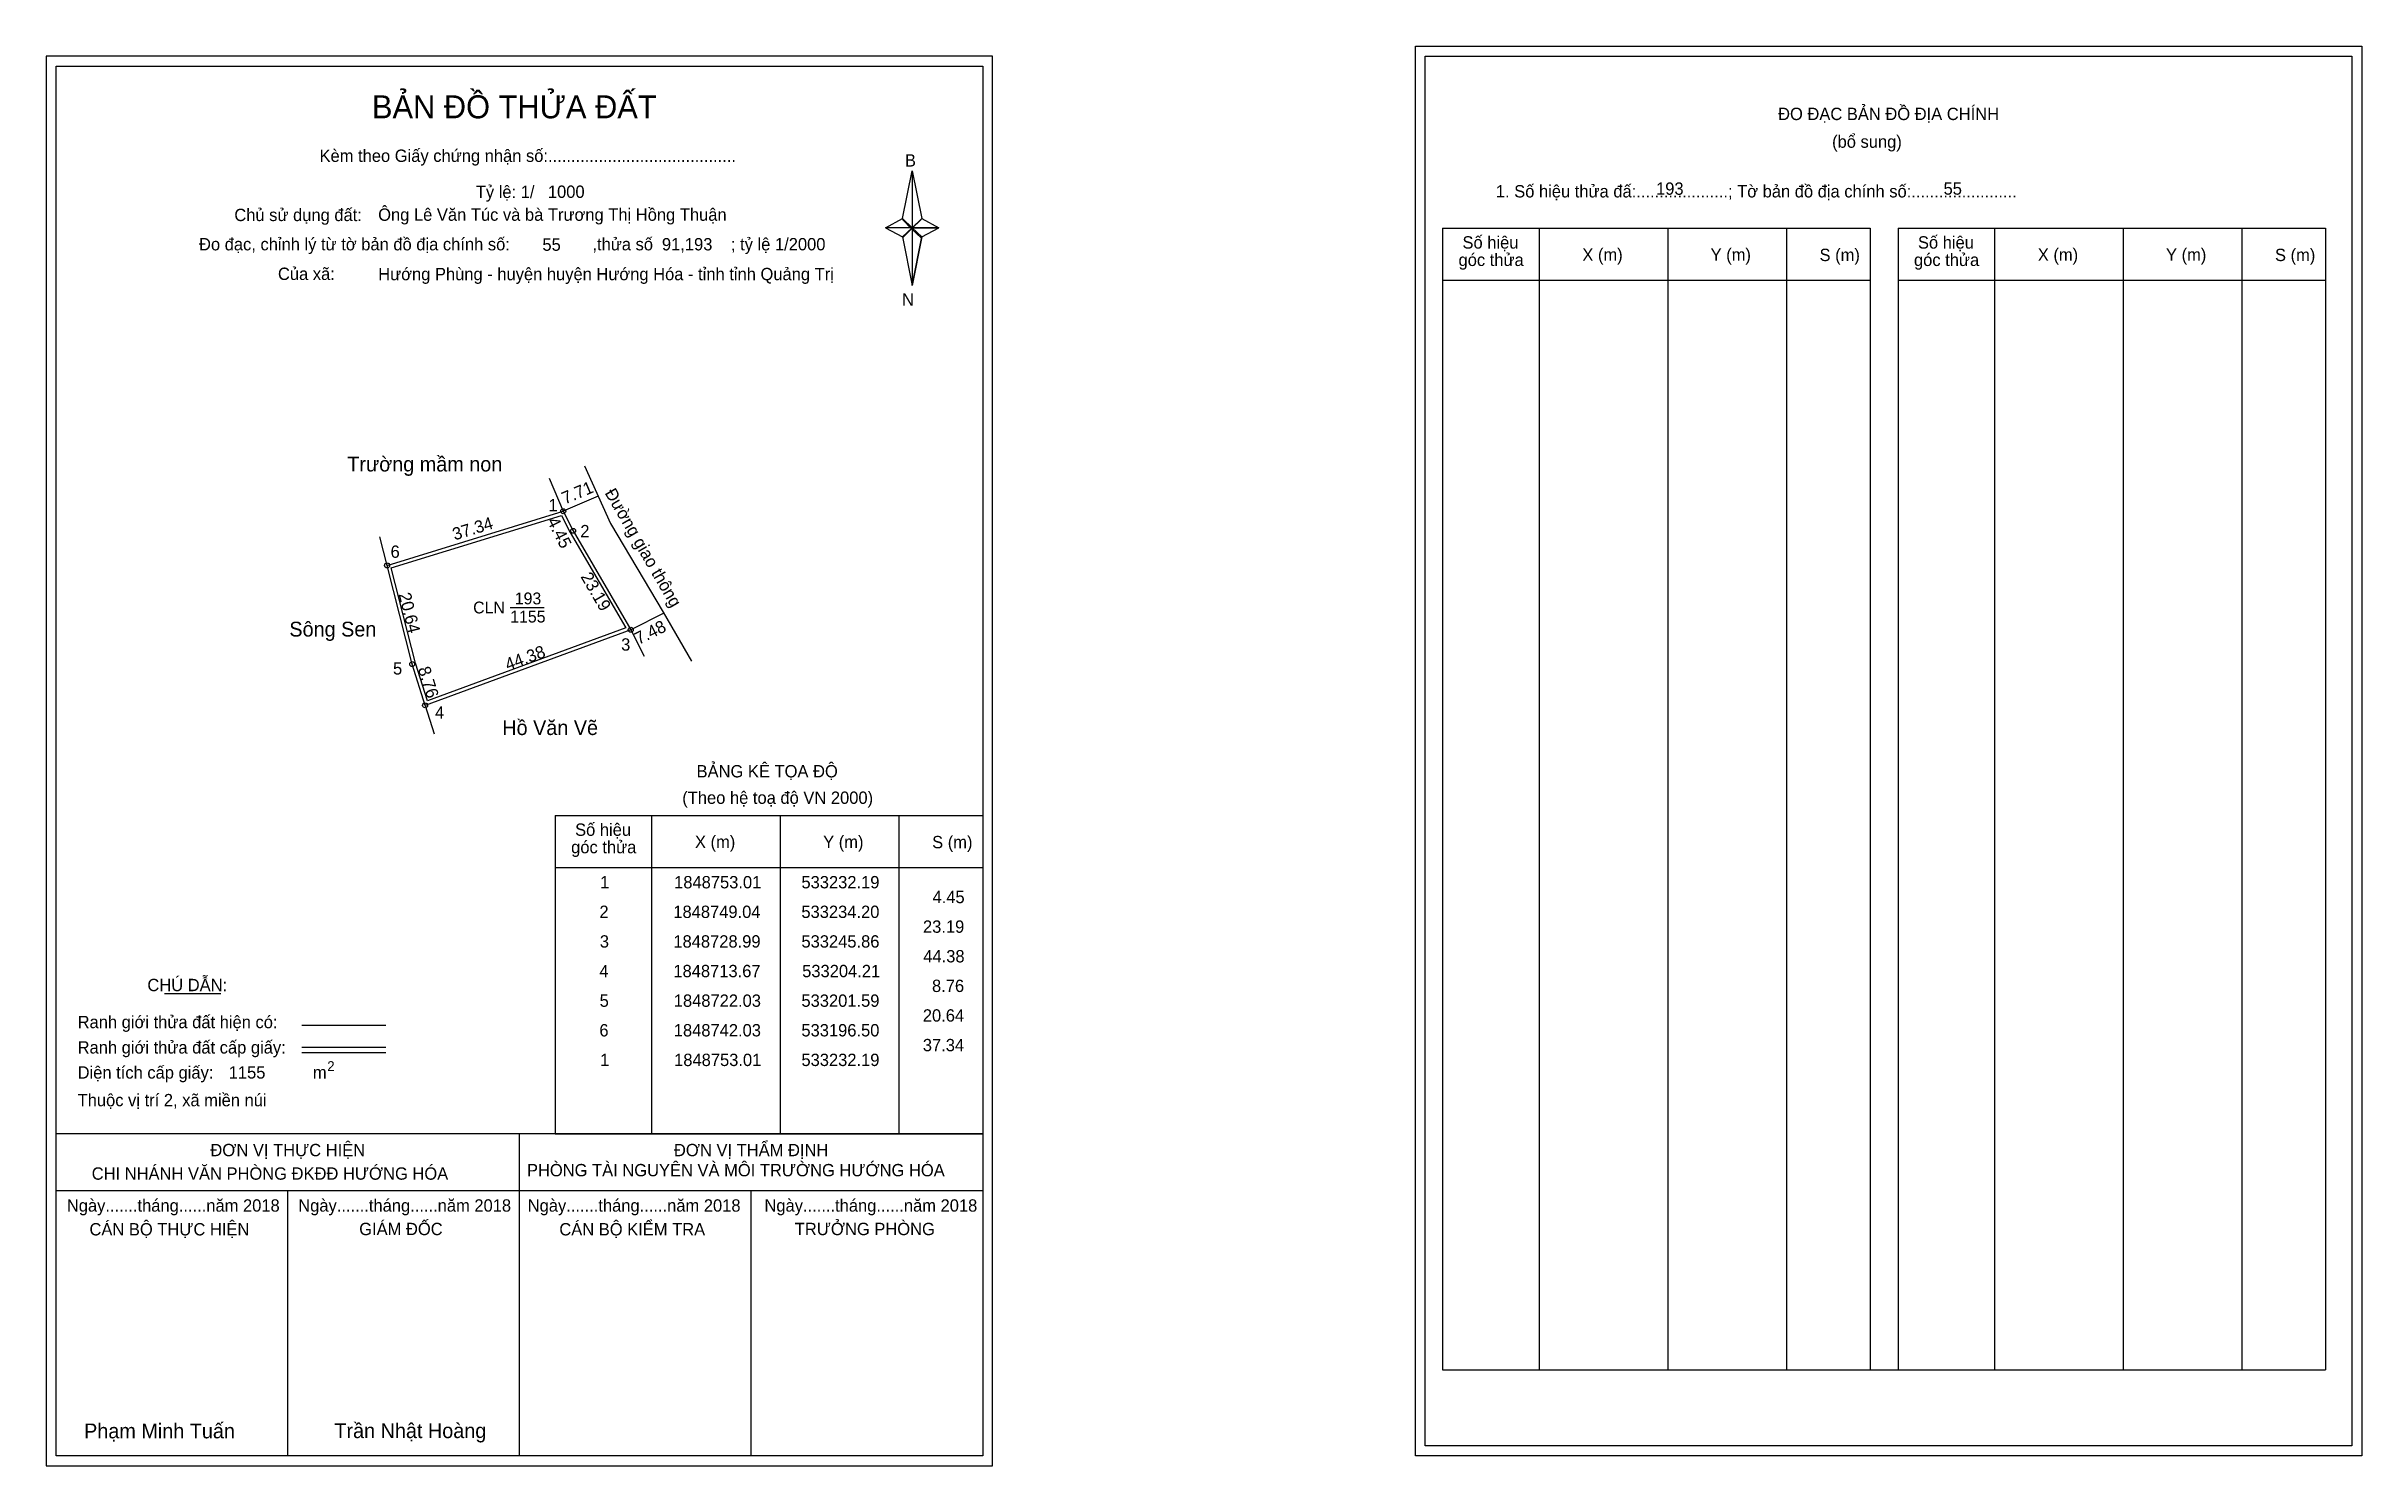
# Model space of a CAD drawing. Extents: x 533127 to 533597, y 1848560 to 1848847.
import ezdxf

# ---------------------------------------------------------------- set-up
doc = ezdxf.new("R2010")
doc.units = 0
for name, color, linetype in [('Level 1', 7, 'Continuous'), ('Level 10', 7, 'Continuous'), ('Level 11', 7, 'Continuous'), ('Level 13', 7, 'Continuous'), ('Level 23', 7, 'Continuous'), ('Level 27', 7, 'Continuous'), ('Level 3', 7, 'Continuous'), ('Level 36', 7, 'Continuous'), ('Level 49', 7, 'Continuous'), ('Level 5', 7, 'Continuous'), ('Level 53', 7, 'Continuous'), ('Level 55', 7, 'Continuous'), ('Level 6', 7, 'Continuous'), ('Level 63', 7, 'Continuous'), ('Level 9', 7, 'Continuous')]:
    doc.layers.add(name, color=color, linetype=linetype)

msp = doc.modelspace()

# ---------------------------------------------------------------- linework, layer by layer
at = {"layer": 'Level 1'}
for p, q in [((533129.48, 1848843.2), (533129.48, 1848843.2)), ((533406.8, 1848845.2), (533406.8, 1848845.2)), ((533300.9, 1848812.32), (533302.87, 1848821.96)), ((533302.87, 1848821.96), (533302.87, 1848810.44)), ((533302.87, 1848821.96), (533304.83, 1848812.32)), ((533297.45, 1848810.44), (533300.9, 1848812.32)), ((533300.9, 1848812.32), (533302.87, 1848810.44)), ((533302.72, 1848810.22), (533300.9, 1848812.1)), ((533302.87, 1848810.44), (533300.9, 1848808.6)), ((533302.72, 1848810.22), (533300.9, 1848808.38)), ((533300.9, 1848808.38), (533302.72, 1848810.22)), ((533304.69, 1848812.1), (533302.72, 1848810.22)), ((533302.72, 1848810.22), (533304.69, 1848812.1)), ((533304.69, 1848808.38), (533302.72, 1848810.22)), ((533304.83, 1848812.32), (533302.87, 1848810.44)), ((533302.87, 1848810.44), (533302.87, 1848798.74)), ((533302.87, 1848810.44), (533308.28, 1848810.44)), ((533302.87, 1848810.44), (533304.83, 1848808.6)), ((533304.83, 1848808.6), (533308.28, 1848810.44)), ((533410.33, 1848810.35), (533496.93, 1848810.35)), ((533429.92, 1848579.08), (533429.92, 1848810.35)), ((533455.99, 1848579.08), (533455.99, 1848810.35)), ((533479.97, 1848810.35), (533479.97, 1848579.08)), ((533496.93, 1848810.35), (533496.93, 1848579.08)), ((533502.59, 1848810.35), (533589.19, 1848810.35)), ((533522.18, 1848579.08), (533522.18, 1848810.35)), ((533548.25, 1848579.08), (533548.25, 1848810.35)), ((533572.22, 1848810.35), (533572.22, 1848579.08)), ((533589.19, 1848810.35), (533589.19, 1848579.08)), ((533300.9, 1848808.6), (533302.87, 1848798.74)), ((533304.83, 1848808.6), (533302.87, 1848798.74)), ((533410.33, 1848799.82), (533496.93, 1848799.82)), ((533502.59, 1848799.82), (533589.19, 1848799.82)), ((533230.57, 1848691.38), (533317.17, 1848691.38)), ((533250.16, 1848626.85), (533250.16, 1848691.38)), ((533276.23, 1848626.85), (533276.23, 1848691.38)), ((533300.2, 1848691.38), (533300.2, 1848626.85)), ((533230.57, 1848680.85), (533317.17, 1848680.85)), ((533151.39, 1848655.27), (533162.8, 1848655.27)), ((533179.26, 1848648.86), (533196.27, 1848648.86)), ((533179.26, 1848644.42), (533196.27, 1848644.42)), ((533179.26, 1848643.32), (533196.27, 1848643.32)), ((533236.3, 1848626.85), (533129.47, 1848626.85)), ((533317.17, 1848626.85), (533212.33, 1848626.85)), ((533223.32, 1848561.63), (533223.32, 1848626.85)), ((533230.57, 1848626.85), (533317.17, 1848626.85)), ((533317.17, 1848615.3), (533129.47, 1848615.3)), ((533176.4, 1848561.63), (533176.4, 1848615.3)), ((533270.25, 1848561.63), (533270.25, 1848615.3)), ((533410.33, 1848579.08), (533589.19, 1848579.08)), ((533317.17, 1848561.63), (533317.17, 1848561.63)), ((533594.5, 1848563.63), (533594.5, 1848563.63))]:
    msp.add_line(p, q, dxfattribs=at)
for points in [[(533300.9, 1848812.32), (533302.87, 1848821.96), (533302.87, 1848810.44)], [(533297.45, 1848810.44), (533300.9, 1848808.6), (533302.87, 1848810.44)], [(533302.87, 1848810.44), (533304.83, 1848812.32), (533308.28, 1848810.44)], [(533302.87, 1848810.44), (533302.87, 1848798.74), (533304.83, 1848808.6)]]:
    msp.add_lwpolyline(points, close=True, dxfattribs=at)
at = {"layer": 'Level 10'}
msp.add_line((533245.86, 1848728.99), (533204.21, 1848713.67), dxfattribs=at)
for points in [[(533196.5, 1848742.03), (533232.19, 1848753.01), (533234.2, 1848749.04), (533245.86, 1848728.99), (533204.21, 1848713.67), (533201.59, 1848722.03)], [(533197.34, 1848741.56), (533231.83, 1848752.17), (533233.58, 1848748.71), (533244.84, 1848729.36), (533204.66, 1848714.58), (533202.26, 1848722.22)]]:
    msp.add_lwpolyline(points, close=True, dxfattribs=at)
at = {"layer": 'Level 11'}
for centre in [(533232.19, 1848753.01), (533234.2, 1848749.04), (533196.5, 1848742.03), (533196.5, 1848742.03), (533245.86, 1848728.99), (533201.59, 1848722.03), (533204.21, 1848713.67)]:
    msp.add_circle(centre, 0.5, dxfattribs=at)
at = {"layer": 'Level 23'}
for points in [[(533236.47, 1848762.22), (533241.78, 1848750.54), (533252.43, 1848732.55), (533258.15, 1848722.61)], [(533229.35, 1848759.69), (533232.19, 1848753.01)]]:
    msp.add_lwpolyline(points, dxfattribs=at)
at = {"layer": 'Level 27'}
for p, q in [((533196.5, 1848742.03), (533195.02, 1848747.85)), ((533245.86, 1848728.99), (533248.56, 1848723.63)), ((533245.86, 1848728.99), (533248.56, 1848723.63)), ((533204.21, 1848713.67), (533206.01, 1848707.94))]:
    msp.add_line(p, q, dxfattribs=at)
at = {"layer": 'Level 3'}
for p, q in [((533410.33, 1848810.35), (533410.33, 1848579.08)), ((533502.59, 1848810.35), (533502.59, 1848579.08)), ((533230.57, 1848691.38), (533230.57, 1848626.85))]:
    msp.add_line(p, q, dxfattribs=at)
at = {"layer": 'Level 5'}
for p, q in [((533239.28, 1848756.03), (533232.19, 1848753.01)), ((533252.54, 1848732.35), (533245.86, 1848728.99))]:
    msp.add_line(p, q, dxfattribs=at)
at = {"layer": 'Level 63'}
msp.add_line((533319.17, 1848845.2), (533127.47, 1848845.2), dxfattribs=at)
for points in [[(533404.8, 1848847.2), (533596.5, 1848847.2), (533596.5, 1848561.63), (533404.8, 1848561.63)], [(533129.47, 1848843.2), (533317.17, 1848843.2), (533317.17, 1848561.63), (533129.47, 1848561.63)], [(533406.8, 1848845.2), (533594.5, 1848845.2), (533594.5, 1848563.63), (533406.8, 1848563.63)]]:
    msp.add_lwpolyline(points, close=True, dxfattribs=at)
msp.add_lwpolyline([(533127.47, 1848845.2), (533127.47, 1848559.63), (533319.17, 1848559.63), (533319.17, 1848845.2)], dxfattribs=at)
at = {"layer": 'Level 9'}
msp.add_line((533221.45, 1848733.5), (533228.32, 1848733.5), dxfattribs=at)

# ---------------------------------------------------------------- texts
at = {"layer": 'Level 1'}
for s, height, p in [('BẢN ĐỒ THỬA ĐẤT', 4.6657, (533193.44, 1848832.61)), ('ĐO ĐẠC BẢN ĐỒ ĐỊA CHÍNH', 2.5, (533478.28, 1848832.26)), ('(bổ sung)', 2.5, (533489.22, 1848826.64)), ('Kèm theo Giấy chứng nhận số:.........................................', 2.5, (533182.82, 1848823.78)), ('B', 2.5, (533301.41, 1848822.84)), ('1. Số hiệu thửa đấ:....................; Tờ bản đồ địa chính số:.......................', 2.5, (533421.11, 1848816.58)), ('Chủ sử dụng đất:', 2.5, (533165.56, 1848811.79)), ('Số hiệu', 2.5, (533414.35, 1848806.22)), ('Số hiệu', 2.5, (533506.61, 1848806.22)), ('Đo đạc, chỉnh lý từ tờ bản đồ địa chính số:                  ,thửa số                 ; tỷ lệ 1/2000', 2.5, (533158.41, 1848805.86)), ('góc thửa', 2.5, (533413.55, 1848802.69)), ('X (m)', 2.5, (533438.63, 1848803.74)), ('Y (m)', 2.5, (533464.61, 1848803.74)), ('S (m)', 2.5, (533486.68, 1848803.69)), ('góc thửa', 2.5, (533505.81, 1848802.69)), ('X (m)', 2.5, (533530.89, 1848803.74)), ('Y (m)', 2.5, (533556.86, 1848803.74)), ('S (m)', 2.5, (533578.94, 1848803.69)), ('Của xã:', 2.5, (533174.4, 1848799.86)), ('N', 2.5, (533300.81, 1848794.67)), ('BẢNG KÊ TỌA ĐỘ', 2.5, (533259.2, 1848699.08)), ('(Theo hệ toạ độ VN 2000)', 2.5, (533256.3, 1848693.72)), ('Số hiệu', 2.5, (533234.59, 1848687.24)), ('X (m)', 2.5, (533258.87, 1848684.77)), ('Y (m)', 2.5, (533284.84, 1848684.77)), ('S (m)', 2.5, (533306.92, 1848684.72)), ('góc thửa', 2.5, (533233.79, 1848683.71)), ('CHÚ DẪN:', 2.5, (533147.95, 1848655.77)), ('Ranh giới thửa đất hiện có:', 2.5, (533133.82, 1848648.27)), ('Ranh giới thửa đất cấp giấy:', 2.5, (533133.82, 1848643.13)), ('Diện tích cấp giấy:', 2.5, (533133.82, 1848638.05)), ('m', 2.5, (533181.48, 1848638.07)), ('2', 2, (533184.38, 1848639.58)), ('Thuộc vị trí 2, xã miền núi', 2.5, (533133.82, 1848632.45)), ('ĐƠN VỊ THỰC HIỆN', 2.5, (533160.71, 1848622.33)), ('PHÒNG TÀI NGUYÊN VÀ MÔI TRƯỜNG HƯỚNG HÓA', 2.5, (533224.84, 1848618.26)), ('ĐƠN VỊ THẨM ĐỊNH', 2.5, (533254.61, 1848622.33)), ('CHI NHÁNH VĂN PHÒNG ĐKĐĐ HƯỚNG HÓA', 2.5, (533136.67, 1848617.57)), ('Ngày.......tháng......năm 2018', 2.5, (533131.64, 1848611.1)), ('Ngày.......tháng......năm 2018', 2.5, (533178.51, 1848611.1)), ('Ngày.......tháng......năm 2018', 2.5, (533224.99, 1848611.1)), ('Ngày.......tháng......năm 2018', 2.5, (533272.95, 1848611.1)), ('CÁN BỘ THỰC HIỆN', 2.5, (533136.22, 1848606.28)), ('GIÁM ĐỐC', 2.5, (533190.86, 1848606.34)), ('CÁN BỘ KIỂM TRA', 2.5, (533231.4, 1848606.28)), ('TRƯỞNG PHÒNG', 2.5, (533279.09, 1848606.34)), ('Phạm Minh Tuấn', 3, (533135.13, 1848565.17)), ('Trần Nhật Hoàng', 3, (533185.83, 1848565.22))]:
    msp.add_text(s, height=height, dxfattribs=at).set_placement(p)
at = {"layer": 'Level 11'}
msp.add_text('Tỷ lệ: 1/', height=2.5, dxfattribs=at).set_placement((533214.48, 1848816.47))
at = {"layer": 'Level 13'}
for s, p in [('CLN', (533213.94, 1848732.3)), ('193', (533222.38, 1848734.14)), ('1155', (533221.46, 1848730.46))]:
    msp.add_text(s, height=2.4, dxfattribs=at).set_placement(p)
at = {"layer": 'Level 36'}
for s, p in [('Trường mầm non', (533188.44, 1848761.06)), ('Sông Sen', (533176.71, 1848727.62)), ('Hồ Văn Vẽ', (533219.84, 1848707.66))]:
    msp.add_text(s, height=3, dxfattribs=at).set_placement(p)
at = {"layer": 'Level 49'}
for s, rotation, p in [('Đường giao thông', 300.18, (533240.52, 1848756.72)), ('37.34', 17.1005, (533210.2, 1848747.08)), ('4.45', 296.853, (533228.85, 1848751.02)), ('23.19', 300.18, (533235.64, 1848739.75)), ('20.64', 284.2786, (533198.81, 1848736.19)), ('44.38', 20.1949, (533220.96, 1848720.68)), ('8.76', 287.4008, (533202.72, 1848721.11))]:
    msp.add_text(s, height=2.5, rotation=rotation, dxfattribs=at).set_placement(p)
at = {"layer": 'Level 5'}
for s, rotation, p in [('7.71', 23.0721, (533232.54, 1848754.36)), ('7.48', 26.7286, (533247.47, 1848725.9))]:
    msp.add_text(s, height=2.5, rotation=rotation, dxfattribs=at).set_placement(p)
at = {"layer": 'Level 53'}
for s, p in [('1', (533239.67, 1848676.6)), ('1848753.01', (533254.65, 1848676.6)), ('533232.19', (533280.44, 1848676.6)), ('2', (533239.52, 1848670.6)), ('1848749.04', (533254.49, 1848670.6)), ('533234.20', (533280.43, 1848670.6)), ('4.45', (533306.99, 1848673.6)), ('23.19', (533305.06, 1848667.6)), ('3', (533239.6, 1848664.6)), ('1848728.99', (533254.5, 1848664.6)), ('533245.86', (533280.44, 1848664.6)), ('44.38', (533305.12, 1848661.6)), ('4', (533239.51, 1848658.6)), ('1848713.67', (533254.5, 1848658.6)), ('533204.21', (533280.59, 1848658.6)), ('5', (533239.56, 1848652.6)), ('1848722.03', (533254.58, 1848652.6)), ('533201.59', (533280.44, 1848652.6)), ('8.76', (533306.89, 1848655.6)), ('20.64', (533305.03, 1848649.6)), ('6', (533239.51, 1848646.6)), ('1848742.03', (533254.58, 1848646.6)), ('533196.50', (533280.43, 1848646.6)), ('37.34', (533305.03, 1848643.6)), ('1', (533239.67, 1848640.6)), ('1848753.01', (533254.65, 1848640.6)), ('533232.19', (533280.44, 1848640.6))]:
    msp.add_text(s, height=2.5, dxfattribs=at).set_placement(p)
at = {"layer": 'Level 55'}
for s, height, p in [('1', 0.4, (533232.08, 1848753.01)), ('0', 0.11, (533232.15, 1848752.9)), ('0', 0.11, (533232.15, 1848752.9)), ('0', 0.11, (533232.15, 1848752.9)), ('2', 0.4, (533234.06, 1848749.04)), ('0', 0.11, (533234.16, 1848748.93)), ('0', 0.11, (533234.16, 1848748.93)), ('6', 0.4, (533196.36, 1848742.03)), ('0', 0.11, (533196.46, 1848741.92)), ('0', 0.11, (533196.46, 1848741.92)), ('3', 0.4, (533245.74, 1848728.99)), ('94', 0.11, (533245.78, 1848728.88)), ('94', 0.11, (533245.78, 1848728.88)), ('0', 0.11, (533245.82, 1848728.88)), ('0', 0.11, (533245.82, 1848728.88)), ('5', 0.4, (533201.46, 1848722.03)), ('0', 0.11, (533201.55, 1848721.92)), ('4', 0.4, (533204.07, 1848713.67)), ('94', 0.11, (533204.13, 1848713.56)), ('94', 0.11, (533204.13, 1848713.56)), ('0', 0.11, (533204.17, 1848713.56))]:
    msp.add_text(s, height=height, dxfattribs=at).set_placement(p)
at = {"layer": 'Level 6'}
for s, p in [('1000', (533229.08, 1848816.49)), ('193', (533453.56, 1848817.12)), ('55', (533511.8, 1848817.14)), ('Ông Lê Văn Túc và bà Trương Thị Hồng Thuận', (533194.7, 1848811.85)), ('55', (533227.97, 1848805.77)), ('91,193', (533252.18, 1848805.85)), ('Hướng Phùng - huyện huyện Hướng Hóa - tỉnh tỉnh Quảng Trị', (533194.71, 1848799.81)), ('1155', (533164.42, 1848638.06))]:
    msp.add_text(s, height=2.5, dxfattribs=at).set_placement(p)
at = {"layer": 'Level 9'}
for s, p in [('1', (533229.21, 1848753.01)), ('2', (533235.65, 1848747.73)), ('6', (533197.21, 1848743.57)), ('3', (533243.92, 1848724.76)), ('5', (533197.71, 1848719.91)), ('4', (533206.22, 1848711.01))]:
    msp.add_text(s, height=2.5, dxfattribs=at).set_placement(p)

doc.saveas('drawing.dxf')
